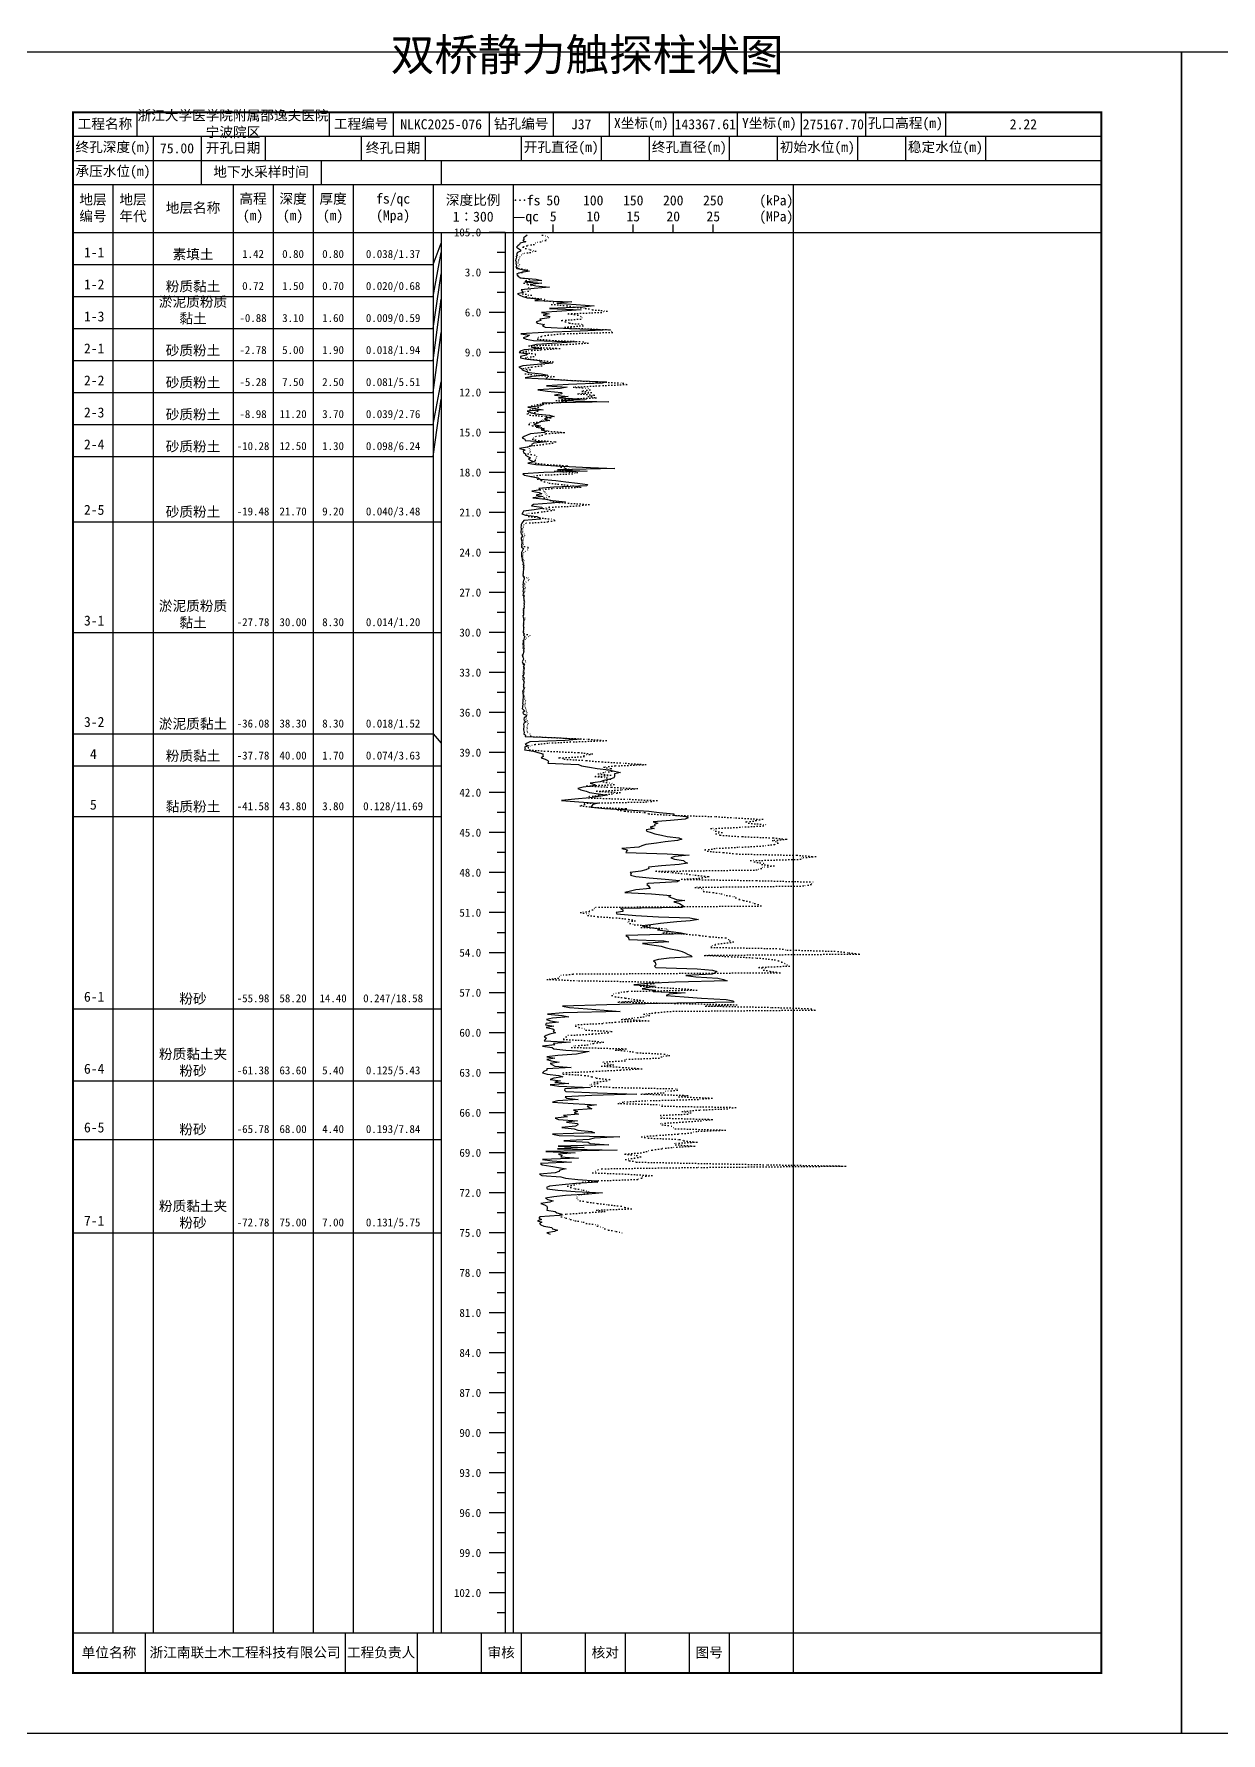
# Model space of a CAD drawing. Extents: x 297 to 65340, y 0 to 425.
# Drawn here: x 10999.3 to 11295.9, y 0 to 424.6 of the extents above; entities that cross this region are included whole.
import ezdxf
from ezdxf.enums import TextEntityAlignment as Align

# ---------------------------------------------------------------- set-up
doc = ezdxf.new("R2010")
doc.units = 0
doc.linetypes.add('DOT', pattern=[6.35, 0, -6.35])
doc.layers.add('FRAME', color=7, linetype='CONTINUOUS')
doc.layers.add('STRATUM', color=7, linetype='CONTINUOUS')
doc.styles.add('ST', font='')
doc.styles.get('ST').set_extended_font_data('SimSun')

msp = doc.modelspace()

# ---------------------------------------------------------------- linework, layer by layer
at = {"layer": 'FRAME', "color": 245, "linetype": 'Continuous'}
for points in [[(10989, 0), (11286, 0), (11286, 420), (10989, 420)], [(11286, 0), (11583, 0), (11583, 420), (11286, 420)]]:
    msp.add_lwpolyline(points, close=True, dxfattribs=at)
at = {"layer": 'FRAME', "linetype": 'Continuous', "const_width": 0.5}
msp.add_lwpolyline([(11009, 15), (11266, 15), (11266, 405), (11009, 405)], close=True, dxfattribs=at)
at = {"layer": 'FRAME', "color": 0, "linetype": 'Continuous'}
for points in [[(11025, 405), (11025, 399)], [(11073, 405), (11073, 399)], [(11089, 405), (11089, 399)], [(11113, 405), (11113, 399)], [(11129, 405), (11129, 399)], [(11143, 405), (11143, 399)], [(11159, 405), (11159, 399)], [(11175, 405), (11175, 399)], [(11191, 405), (11191, 399)], [(11207, 405), (11207, 399)], [(11227, 405), (11227, 399)], [(11266, 405), (11266, 399)], [(11009, 399), (11266, 399)], [(11029, 399), (11029, 393)], [(11041, 399), (11041, 393)], [(11057, 399), (11057, 393)], [(11081, 399), (11081, 393)], [(11097, 399), (11097, 393)], [(11121, 399), (11121, 393)], [(11141, 399), (11141, 393)], [(11153, 399), (11153, 393)], [(11173, 399), (11173, 393)], [(11185, 399), (11185, 393)], [(11205, 399), (11205, 393)], [(11217, 399), (11217, 393)], [(11237, 399), (11237, 393)], [(11266, 399), (11266, 393)], [(11009, 393), (11266, 393)], [(11029, 393), (11029, 387)], [(11041, 393), (11041, 387)], [(11071, 393), (11071, 387)], [(11101, 393), (11101, 387)], [(11009, 387), (11266, 387)], [(11019, 387), (11019, 25)], [(11029, 387), (11029, 25)], [(11049, 387), (11049, 25)], [(11059, 387), (11059, 25)], [(11069, 387), (11069, 25)], [(11079, 387), (11079, 25)], [(11099, 387), (11099, 25)], [(11119, 387), (11119, 25)], [(11189, 387), (11189, 25)], [(11009, 375), (11266, 375)], [(11101, 375), (11101, 25)], [(11117, 375), (11117, 25)], [(11129, 375), (11129, 377)], [(11139, 375), (11139, 377)], [(11149, 375), (11149, 377)], [(11159, 375), (11159, 377)], [(11169, 375), (11169, 377)], [(11009, 25), (11266, 25)], [(11027, 25), (11027, 15)], [(11077, 25), (11077, 15)], [(11095, 25), (11095, 15)], [(11111, 25), (11111, 15)], [(11121, 25), (11121, 15)], [(11137, 25), (11137, 15)], [(11147, 25), (11147, 15)], [(11163, 25), (11163, 15)], [(11173, 25), (11173, 15)], [(11189, 25), (11189, 15)]]:
    msp.add_lwpolyline(points, dxfattribs=at)
at = {"layer": 'STRATUM', "linetype": 'Continuous'}
for points in [[(11117, 375), (11113, 375)], [(11122.48, 374.33), (11122.04, 374), (11121.62, 373.67), (11121.78, 373.33), (11121.38, 373), (11122.18, 372.67), (11120.74, 372.33), (11120.54, 372), (11120.2, 371.67), (11119.8, 371.33), (11120.34, 371), (11120.8, 370.67), (11120.8, 370.33), (11120.1, 370), (11119.82, 369.67), (11119.98, 369.33), (11119.72, 369), (11119.84, 368.67), (11119.66, 368.33), (11119.58, 368), (11119.76, 367.67), (11119.64, 367.33), (11119.72, 367), (11119.82, 366.67), (11119.64, 366.33), (11119.94, 366), (11121.76, 365.67), (11123.04, 365.33), (11121.04, 365), (11119.9, 364.67), (11120.02, 364.33), (11120.26, 364), (11120.86, 363.67), (11124.72, 363.33), (11126.16, 363), (11121.92, 362.67), (11126.14, 362.33), (11123.28, 362), (11124.64, 361.67), (11128.08, 361.33), (11124.24, 361), (11121, 360.67), (11121.22, 360.33), (11121.48, 360), (11120.04, 359.67), (11120.66, 359.33), (11121.38, 359), (11122.46, 358.67), (11126.04, 358.33), (11124.4, 358), (11133.62, 357.67), (11129.94, 357.33), (11134.76, 357), (11139.2, 356.67), (11136.42, 356.33), (11128.08, 356), (11135.96, 355.67), (11131.14, 355.33), (11126.08, 355), (11128, 354.67), (11126.5, 354.33), (11128.12, 354), (11127.96, 353.67), (11125.64, 353.33), (11125.9, 353), (11124.78, 352.67), (11125, 352.33), (11126.86, 352), (11126.36, 351.67), (11127, 351.33), (11133.08, 351), (11143.32, 350.67), (11135.78, 350.33), (11126.62, 350), (11120.92, 349.67), (11123.06, 349.33), (11122.56, 349), (11121.52, 348.67), (11122.24, 348.33), (11124.04, 348), (11134.66, 347.67), (11129.98, 347.33), (11124.86, 347), (11123.46, 346.67), (11123.6, 346.33), (11126.16, 346), (11121.74, 345.67), (11120.74, 345.33), (11120.52, 345), (11122.7, 344.67), (11122.26, 344.33), (11120.8, 344), (11120.84, 343.67), (11122.5, 343.33), (11125.64, 343), (11125.7, 342.67), (11128.84, 342.33), (11125.1, 342), (11121.38, 341.67), (11120.42, 341.33), (11121.1, 341), (11121.22, 340.67), (11122.06, 340.33), (11122.9, 340), (11125.98, 339.67), (11127.66, 339.33), (11123.78, 339), (11121.96, 338.67), (11128.52, 338.33), (11133.8, 338), (11142.34, 337.67), (11141.22, 337.33), (11132.82, 337), (11127.32, 336.67), (11132.52, 336.33), (11130.7, 336), (11125.16, 335.67), (11127.58, 335.33), (11131.1, 335), (11131.16, 334.67), (11129.34, 334.33), (11132.76, 334), (11130.36, 333.67), (11137.3, 333.33), (11131.02, 333), (11142.9, 332.67), (11126.24, 332.33), (11126.58, 332), (11125.84, 331.67), (11122.66, 331.33), (11124.54, 331), (11126.46, 330.67), (11122.5, 330.33), (11123.3, 330), (11124.48, 329.67), (11128.04, 329.33), (11129.24, 329), (11127.32, 328.67), (11126.8, 328.33), (11128.12, 328), (11125.74, 327.67), (11125.2, 327.33), (11124.16, 327), (11125.82, 326.67), (11124.74, 326.33), (11126.76, 326), (11125.98, 325.67), (11127.32, 325.33), (11126.8, 325), (11123.34, 324.67), (11122.46, 324.33), (11121.72, 324), (11121.26, 323.67), (11121.94, 323.33), (11122.02, 323), (11127.32, 322.67), (11124.16, 322.33), (11123.58, 322), (11123.76, 321.67), (11122.58, 321.33), (11120.62, 321), (11122.02, 320.67), (11121.5, 320.33), (11121.6, 320), (11122.04, 319.67), (11122.1, 319.33), (11122.7, 319), (11123.3, 318.67), (11122.8, 318.33), (11123.4, 318), (11124.3, 317.67), (11122.64, 317.33), (11124.7, 317), (11129.66, 316.67), (11136.3, 316.33), (11144.44, 316), (11130.04, 315.67), (11137.46, 315.33), (11126.62, 315), (11121.44, 314.67), (11121.82, 314.33), (11123.52, 314), (11125.22, 313.67), (11125.76, 313.33), (11129.68, 313), (11132.18, 312.67), (11135.1, 312.33), (11137.6, 312), (11137.44, 311.67), (11129.14, 311.33), (11125.42, 311), (11125.84, 310.67), (11123.64, 310.33), (11125.48, 310), (11126.16, 309.67), (11124.74, 309.33), (11126.52, 309), (11123.94, 308.67), (11127.18, 308.33), (11128.82, 308), (11132.1, 307.67), (11128.56, 307.33), (11124.08, 307), (11123.62, 306.67), (11126.2, 306.33), (11126.24, 306), (11124.22, 305.67), (11121.56, 305.33), (11121.44, 305), (11121.2, 304.67), (11122.08, 304.33), (11124.88, 304), (11125.68, 303.67), (11125.84, 303.33), (11121.68, 303), (11121.38, 302.67), (11121.14, 302.33), (11121.02, 302), (11121, 301.67), (11120.92, 301.33), (11120.98, 301), (11121.02, 300.67), (11120.94, 300.33), (11120.94, 300), (11120.98, 299.67), (11121.24, 299.33), (11121.26, 299), (11121, 298.67), (11121, 298.33), (11121.08, 298), (11121.14, 297.67), (11121.14, 297.33), (11121.12, 297), (11121.14, 296.67), (11121.08, 296.33), (11121.62, 296), (11121.4, 295.67), (11121.26, 295.33), (11121.08, 295), (11121.12, 294.67), (11121.04, 294.33), (11121.12, 294), (11121.18, 293.67), (11121.26, 293.33), (11121.24, 293), (11121.44, 292.67), (11121.48, 292.33), (11121.42, 292), (11121.64, 291.67), (11121.5, 291.33), (11121.56, 291), (11121.56, 290.67), (11121.48, 290.33), (11121.46, 290), (11121.5, 289.67), (11121.4, 289.33), (11121.5, 289), (11121.76, 288.67), (11121.72, 288.33), (11121.58, 288), (11121.5, 287.67), (11121.5, 287.33), (11121.44, 287), (11121.48, 286.67), (11121.44, 286.33), (11121.58, 286), (11121.52, 285.67), (11121.44, 285.33), (11121.54, 285), (11121.5, 284.67), (11121.44, 284.33), (11121.68, 284), (11121.54, 283.67), (11121.68, 283.33), (11121.68, 283), (11121.72, 282.67), (11121.7, 282.33), (11121.74, 282), (11121.68, 281.67), (11121.76, 281.33), (11121.66, 281), (11121.62, 280.67), (11121.54, 280.33), (11121.54, 280), (11121.54, 279.67), (11121.56, 279.33), (11121.4, 279), (11121.6, 278.67), (11121.54, 278.33), (11121.66, 278), (11121.56, 277.67), (11121.6, 277.33), (11121.54, 277), (11121.5, 276.67), (11121.56, 276.33), (11121.56, 276), (11121.54, 275.67), (11121.48, 275.33), (11121.52, 275), (11121.68, 274.67), (11121.54, 274.33), (11121.9, 274), (11121.74, 273.67), (11121.64, 273.33), (11121.58, 273), (11121.56, 272.67), (11121.56, 272.33), (11121.56, 272), (11121.64, 271.67), (11121.6, 271.33), (11121.72, 271), (11121.62, 270.67), (11121.66, 270.33), (11121.56, 270), (11121.46, 269.67), (11121.26, 269.33), (11121.3, 269), (11121.48, 268.67), (11121.62, 268.33), (11121.42, 268), (11121.22, 267.67), (11121.38, 267.33), (11121.8, 267), (11121.68, 266.67), (11121.58, 266.33), (11121.72, 266), (11121.66, 265.67), (11121.62, 265.33), (11121.64, 265), (11121.64, 264.67), (11121.58, 264.33), (11121.44, 264), (11121.74, 263.67), (11121.64, 263.33), (11121.56, 263), (11121.74, 262.67), (11121.64, 262.33), (11121.62, 262), (11121.56, 261.67), (11121.54, 261.33), (11121.64, 261), (11121.54, 260.67), (11121.36, 260.33), (11121.44, 260), (11121.4, 259.67), (11121.48, 259.33), (11121.5, 259), (11121.5, 258.67), (11121.38, 258.33), (11121.44, 258), (11121.42, 257.67), (11121.3, 257.33), (11121.46, 257), (11121.36, 256.67), (11121.3, 256.33), (11121.28, 256), (11121.6, 255.67), (11121.88, 255.33), (11121.44, 255), (11121.5, 254.67), (11122.3, 254.33), (11122.24, 254), (11121.76, 253.67), (11121.68, 253.33), (11121.78, 253), (11122.26, 252.67), (11121.68, 252.33), (11121.6, 252), (11121.68, 251.67), (11121.64, 251.33), (11121.6, 251), (11121.56, 250.67), (11121.64, 250.33), (11121.72, 250), (11121.66, 249.67), (11122.04, 249.33), (11122, 249), (11130.46, 248.67), (11135.88, 248.33), (11132, 248), (11123.14, 247.67), (11122.5, 247.33), (11122.02, 247), (11122.8, 246.67), (11121.8, 246.33), (11121.98, 246), (11121.84, 245.67), (11124.04, 245.33), (11125.14, 245), (11126.42, 244.67), (11126.44, 244.33), (11126.52, 244), (11126.02, 243.67), (11126.96, 243.33), (11127.66, 243), (11127.86, 242.67), (11127.7, 242.33), (11135.3, 242), (11136.04, 241.67), (11138.08, 241.33), (11139.98, 241), (11142.88, 240.67), (11144.32, 240.33), (11145.84, 240), (11144.28, 239.67), (11144.3, 239.33), (11144.3, 239), (11144.16, 238.67), (11143.24, 238.33), (11141.68, 238), (11140.74, 237.67), (11138.2, 237.33), (11139.42, 237), (11139.36, 236.67), (11136.52, 236.33), (11135.14, 236), (11135.9, 235.67), (11137.22, 235.33), (11138.08, 235), (11140.32, 234.67), (11142.54, 234.33), (11140.32, 234), (11138.14, 233.67), (11134.44, 233.33), (11131.1, 233), (11135.42, 232.67), (11140.12, 232.33), (11138.92, 232), (11138.68, 231.67), (11138.44, 231.33), (11141.88, 231), (11147.52, 230.67), (11152.9, 230.33), (11155.44, 230), (11159.16, 229.67), (11159.14, 229.33), (11162.22, 229), (11162.72, 228.67), (11161.98, 228.33), (11158.28, 228), (11154.02, 227.67), (11155.16, 227.33), (11154.28, 227), (11154.38, 226.67), (11153.2, 226.33), (11154.22, 226), (11152.2, 225.67), (11152.42, 225.33), (11153.48, 225), (11154.42, 224.67), (11156.04, 224.33), (11157.44, 224), (11160.38, 223.67), (11161.16, 223.33), (11160.06, 223), (11157.02, 222.67), (11154.82, 222.33), (11152.16, 222), (11151.16, 221.67), (11150.42, 221.33), (11146.12, 221), (11147.6, 220.67), (11147.3, 220.33), (11147.12, 220), (11157.46, 219.67), (11162.98, 219.33), (11159.4, 219), (11158.4, 218.67), (11159.3, 218.33), (11161.6, 218), (11161.92, 217.67), (11162.6, 217.33), (11160.5, 217), (11156.08, 216.67), (11152.82, 216.33), (11152.9, 216), (11152.18, 215.67), (11150.88, 215.33), (11148.22, 215), (11148.46, 214.67), (11148.34, 214.33), (11149.64, 214), (11153.02, 213.67), (11156.96, 213.33), (11160.56, 213), (11159.94, 212.67), (11152.7, 212.33), (11152.38, 212), (11152.84, 211.67), (11153.04, 211.33), (11153.22, 211), (11149.62, 210.67), (11148, 210.33), (11146.94, 210), (11153.54, 209.67), (11158.42, 209.33), (11157.84, 209), (11158.62, 208.67), (11159.8, 208.33), (11161.92, 208), (11159.18, 207.67), (11160.58, 207.33), (11161, 207), (11161.44, 206.67), (11161.3, 206.33), (11145.78, 206), (11146.44, 205.67), (11146.36, 205.33), (11144.72, 205), (11144.94, 204.67), (11149.64, 204.33), (11155.34, 204), (11163.12, 203.67), (11165.34, 203.33), (11163.2, 203), (11159.88, 202.67), (11155.78, 202.33), (11153.36, 202), (11151.24, 201.67), (11153.14, 201.33), (11155.64, 201), (11155.06, 200.67), (11158.4, 200.33), (11161, 200), (11162.02, 199.67), (11147.14, 199.33), (11147.64, 199), (11147.82, 198.67), (11147.88, 198.33), (11156.62, 198), (11157.88, 197.67), (11151.28, 197.33), (11153.64, 197), (11155.94, 196.67), (11156.98, 196.33), (11158.34, 196), (11160.08, 195.67), (11161.2, 195.33), (11161.98, 195), (11162.58, 194.67), (11163.42, 194.33), (11163.76, 194), (11158.02, 193.67), (11155.28, 193.33), (11154.1, 193), (11154.44, 192.67), (11154.56, 192.33), (11154.62, 192), (11154.32, 191.67), (11154.62, 191.33), (11164.98, 191), (11168.84, 190.67), (11169.86, 190.33), (11169.48, 190), (11168.72, 189.67), (11162.18, 189.33), (11164.62, 189), (11170.18, 188.67), (11171.54, 188.33), (11172.5, 188), (11159.58, 187.67), (11152.68, 187.33), (11149.16, 187), (11154.44, 186.67), (11153, 186.33), (11151.22, 186), (11154.56, 185.67), (11154.02, 185.33), (11162, 185), (11157.98, 184.67), (11157.22, 184.33), (11161.7, 184), (11166.08, 183.67), (11172.2, 183.33), (11173.9, 183), (11174.2, 182.67), (11155.12, 182.33), (11142.38, 182), (11131.36, 181.67), (11133.08, 181.33), (11137.54, 181), (11141.72, 180.67), (11145.72, 180.33), (11131.52, 180), (11127.56, 179.67), (11131.28, 179.33), (11132.9, 179), (11128.8, 178.67), (11127.3, 178.33), (11128.36, 178), (11130.32, 177.67), (11127.22, 177.33), (11127.06, 177), (11129.14, 176.67), (11127.26, 176.33), (11128.9, 176), (11129.32, 175.67), (11128.98, 175.33), (11129.58, 175), (11128.12, 174.67), (11127.28, 174.33), (11126.74, 174), (11127.3, 173.67), (11127, 173.33), (11126.74, 173), (11133.36, 172.67), (11129.04, 172.33), (11129.4, 172), (11126.34, 171.67), (11128.76, 171.33), (11129.2, 171), (11132.14, 170.67), (11138.02, 170.33), (11136.4, 170), (11134.82, 169.67), (11130.2, 169.33), (11127.38, 169), (11129.44, 168.67), (11127.38, 168.33), (11128.46, 168), (11130.52, 167.67), (11128.24, 167.33), (11128.86, 167), (11129.4, 166.67), (11133.48, 166.33), (11127.38, 166), (11127.38, 165.67), (11126.64, 165.33), (11126.3, 165), (11127.5, 164.67), (11130.42, 164.33), (11131.42, 164), (11129.18, 163.67), (11128.22, 163.33), (11130.82, 163), (11129.42, 162.67), (11132.92, 162.33), (11128.28, 162), (11130.44, 161.67), (11138.32, 161.33), (11131.9, 161), (11131.8, 160.67), (11132.18, 160.33), (11140.04, 160), (11149.9, 159.67), (11138.64, 159.33), (11132, 159), (11132.42, 158.67), (11135.24, 158.33), (11130.18, 158), (11128.84, 157.67), (11133.98, 157.33), (11139.86, 157), (11137.52, 156.67), (11138, 156.33), (11138.62, 156), (11134.04, 155.67), (11135.06, 155.33), (11134.24, 155), (11135.3, 154.67), (11131.6, 154.33), (11132.52, 154), (11129.5, 153.67), (11130.34, 153.33), (11135.04, 153), (11132.3, 152.67), (11135.06, 152.33), (11135.14, 152), (11134.56, 151.67), (11131.14, 151.33), (11134.24, 151), (11135.16, 150.67), (11138.54, 150.33), (11139.36, 150), (11128.84, 149.67), (11130.46, 149.33), (11145.62, 149), (11139.26, 148.67), (11137.96, 148.33), (11131.62, 148), (11137.7, 147.67), (11138.24, 147.33), (11142.94, 147), (11130.26, 146.67), (11136.78, 146.33), (11130.1, 146), (11145, 145.67), (11127.2, 145.33), (11134.5, 145), (11130.34, 144.67), (11131.28, 144.33), (11130.92, 144), (11135.3, 143.67), (11126.36, 143.33), (11128.78, 143), (11133.58, 142.67), (11125.82, 142.33), (11126.24, 142), (11128.4, 141.67), (11130.34, 141.33), (11132.22, 141), (11130.66, 140.67), (11130.42, 140.33), (11129.5, 140), (11125.6, 139.67), (11126.16, 139.33), (11130.92, 139), (11132.04, 138.67), (11135.14, 138.33), (11139.72, 138), (11140.14, 137.67), (11134.62, 137.33), (11131.24, 137), (11128.06, 136.67), (11127.32, 136.33), (11127.5, 136), (11130.18, 135.67), (11134.52, 135.33), (11141.28, 135), (11137.84, 134.67), (11132.06, 134.33), (11129.12, 134), (11127.04, 133.67), (11127.7, 133.33), (11128.96, 133), (11128.2, 132.67), (11125.9, 132.33), (11126.82, 132), (11127.42, 131.67), (11127.52, 131.33), (11127.5, 131), (11127.42, 130.67), (11129.5, 130.33), (11129.9, 130), (11131.12, 129.67), (11130.52, 129.33), (11125.64, 129), (11125.44, 128.67), (11126.06, 128.33), (11125.08, 128), (11126.18, 127.67), (11125.6, 127.33), (11125.92, 127), (11126.64, 126.67), (11128.7, 126.33), (11128.86, 126), (11130.06, 125.67), (11129.36, 125.33), (11127.4, 125), (11128.22, 124.67)], [(11099, 367), (11101, 372.33)], [(11099, 359), (11101, 370)], [(11117, 370), (11115, 370)], [(11009, 367), (11019, 367)], [(11019, 367), (11029, 367)], [(11029, 367), (11049, 367)], [(11049, 367), (11059, 367)], [(11059, 367), (11069, 367)], [(11069, 367), (11079, 367)], [(11079, 367), (11099, 367)], [(11099, 351), (11101, 364.67)], [(11117, 365), (11113, 365)], [(11009, 359), (11019, 359)], [(11019, 359), (11029, 359)], [(11029, 359), (11049, 359)], [(11049, 359), (11059, 359)], [(11059, 359), (11069, 359)], [(11069, 359), (11079, 359)], [(11079, 359), (11099, 359)], [(11099, 343), (11101, 358.33)], [(11117, 360), (11115, 360)], [(11117, 355), (11113, 355)], [(11009, 351), (11019, 351)], [(11019, 351), (11029, 351)], [(11029, 351), (11049, 351)], [(11049, 351), (11059, 351)], [(11059, 351), (11069, 351)], [(11069, 351), (11079, 351)], [(11079, 351), (11099, 351)], [(11099, 335), (11101, 350)], [(11117, 350), (11115, 350)], [(11117, 345), (11113, 345)], [(11009, 343), (11019, 343)], [(11019, 343), (11029, 343)], [(11029, 343), (11049, 343)], [(11049, 343), (11059, 343)], [(11059, 343), (11069, 343)], [(11069, 343), (11079, 343)], [(11079, 343), (11099, 343)], [(11117, 340), (11115, 340)], [(11099, 327), (11101, 337.67)], [(11009, 335), (11019, 335)], [(11019, 335), (11029, 335)], [(11029, 335), (11049, 335)], [(11049, 335), (11059, 335)], [(11059, 335), (11069, 335)], [(11069, 335), (11079, 335)], [(11079, 335), (11099, 335)], [(11099, 319), (11101, 333.33)], [(11117, 335), (11113, 335)], [(11009, 327), (11019, 327)], [(11019, 327), (11029, 327)], [(11029, 327), (11049, 327)], [(11049, 327), (11059, 327)], [(11059, 327), (11069, 327)], [(11069, 327), (11079, 327)], [(11079, 327), (11099, 327)], [(11117, 330), (11115, 330)], [(11117, 325), (11113, 325)], [(11009, 319), (11019, 319)], [(11019, 319), (11029, 319)], [(11029, 319), (11049, 319)], [(11049, 319), (11059, 319)], [(11059, 319), (11069, 319)], [(11069, 319), (11079, 319)], [(11079, 319), (11099, 319)], [(11117, 320), (11115, 320)], [(11117, 315), (11113, 315)], [(11117, 310), (11115, 310)], [(11009, 302.67), (11019, 302.67)], [(11019, 302.67), (11029, 302.67)], [(11029, 302.67), (11049, 302.67)], [(11049, 302.67), (11059, 302.67)], [(11059, 302.67), (11069, 302.67)], [(11069, 302.67), (11079, 302.67)], [(11079, 302.67), (11099, 302.67)], [(11099, 302.67), (11101, 302.67)], [(11117, 305), (11113, 305)], [(11117, 300), (11115, 300)], [(11117, 295), (11113, 295)], [(11117, 290), (11115, 290)], [(11117, 285), (11113, 285)], [(11117, 280), (11115, 280)], [(11009, 275), (11019, 275)], [(11019, 275), (11029, 275)], [(11029, 275), (11049, 275)], [(11049, 275), (11059, 275)], [(11059, 275), (11069, 275)], [(11069, 275), (11079, 275)], [(11079, 275), (11099, 275)], [(11099, 275), (11101, 275)], [(11117, 275), (11113, 275)], [(11117, 270), (11115, 270)], [(11117, 265), (11113, 265)], [(11117, 260), (11115, 260)], [(11117, 255), (11113, 255)], [(11009, 249.67), (11019, 249.67)], [(11019, 249.67), (11029, 249.67)], [(11029, 249.67), (11049, 249.67)], [(11049, 249.67), (11059, 249.67)], [(11059, 249.67), (11069, 249.67)], [(11069, 249.67), (11079, 249.67)], [(11079, 249.67), (11099, 249.67)], [(11099, 249.67), (11101, 247.33)], [(11117, 250), (11115, 250)], [(11117, 245), (11113, 245)], [(11009, 241.67), (11019, 241.67)], [(11019, 241.67), (11029, 241.67)], [(11029, 241.67), (11049, 241.67)], [(11049, 241.67), (11059, 241.67)], [(11059, 241.67), (11069, 241.67)], [(11069, 241.67), (11079, 241.67)], [(11079, 241.67), (11099, 241.67)], [(11099, 241.67), (11101, 241.67)], [(11117, 240), (11115, 240)], [(11117, 235), (11113, 235)], [(11117, 230), (11115, 230)], [(11009, 229), (11019, 229)], [(11019, 229), (11029, 229)], [(11029, 229), (11049, 229)], [(11049, 229), (11059, 229)], [(11059, 229), (11069, 229)], [(11069, 229), (11079, 229)], [(11079, 229), (11099, 229)], [(11099, 229), (11101, 229)], [(11117, 225), (11113, 225)], [(11117, 220), (11115, 220)], [(11117, 215), (11113, 215)], [(11117, 210), (11115, 210)], [(11117, 205), (11113, 205)], [(11117, 200), (11115, 200)], [(11117, 195), (11113, 195)], [(11117, 190), (11115, 190)], [(11117, 185), (11113, 185)], [(11009, 181), (11019, 181)], [(11019, 181), (11029, 181)], [(11029, 181), (11049, 181)], [(11049, 181), (11059, 181)], [(11059, 181), (11069, 181)], [(11069, 181), (11079, 181)], [(11079, 181), (11099, 181)], [(11099, 181), (11101, 181)], [(11117, 180), (11115, 180)], [(11117, 175), (11113, 175)], [(11117, 170), (11115, 170)], [(11009, 163), (11019, 163)], [(11019, 163), (11029, 163)], [(11029, 163), (11049, 163)], [(11049, 163), (11059, 163)], [(11059, 163), (11069, 163)], [(11069, 163), (11079, 163)], [(11079, 163), (11099, 163)], [(11099, 163), (11101, 163)], [(11117, 165), (11113, 165)], [(11117, 160), (11115, 160)], [(11117, 155), (11113, 155)], [(11117, 150), (11115, 150)], [(11009, 148.33), (11019, 148.33)], [(11019, 148.33), (11029, 148.33)], [(11029, 148.33), (11049, 148.33)], [(11049, 148.33), (11059, 148.33)], [(11059, 148.33), (11069, 148.33)], [(11069, 148.33), (11079, 148.33)], [(11079, 148.33), (11099, 148.33)], [(11099, 148.33), (11101, 148.33)], [(11117, 145), (11113, 145)], [(11117, 140), (11115, 140)], [(11117, 135), (11113, 135)], [(11117, 130), (11115, 130)], [(11009, 125), (11019, 125)], [(11019, 125), (11029, 125)], [(11029, 125), (11049, 125)], [(11049, 125), (11059, 125)], [(11059, 125), (11069, 125)], [(11069, 125), (11079, 125)], [(11079, 125), (11099, 125)], [(11099, 125), (11101, 125)], [(11117, 125), (11113, 125)], [(11117, 120), (11115, 120)], [(11117, 115), (11113, 115)], [(11117, 110), (11115, 110)], [(11117, 105), (11113, 105)], [(11117, 100), (11115, 100)], [(11117, 95), (11113, 95)], [(11117, 90), (11115, 90)], [(11117, 85), (11113, 85)], [(11117, 80), (11115, 80)], [(11117, 75), (11113, 75)], [(11117, 70), (11115, 70)], [(11117, 65), (11113, 65)], [(11117, 60), (11115, 60)], [(11117, 55), (11113, 55)], [(11117, 50), (11115, 50)], [(11117, 45), (11113, 45)], [(11117, 40), (11115, 40)], [(11117, 35), (11113, 35)], [(11117, 30), (11115, 30)]]:
    msp.add_lwpolyline(points, dxfattribs=at)
at = {"layer": 'STRATUM', "linetype": 'DOT', "ltscale": 0.1}
msp.add_lwpolyline([(11126.3, 374.33), (11127.48, 374), (11127.86, 373.67), (11127.24, 373.33), (11127.1, 373), (11125.8, 372.67), (11124.66, 372.33), (11124.2, 372), (11122.4, 371.67), (11121.48, 371.33), (11122.18, 371), (11123.3, 370.67), (11124.6, 370.33), (11123.28, 370), (11121.48, 369.67), (11121.1, 369.33), (11120.72, 369), (11120.56, 368.67), (11120.36, 368.33), (11120.38, 368), (11120.26, 367.67), (11120.14, 367.33), (11120.66, 367), (11120.36, 366.67), (11120.12, 366.33), (11120.42, 366), (11122.48, 365.67), (11121.46, 365.33), (11121.16, 365), (11120.02, 364.67), (11120.2, 364.33), (11120.44, 364), (11120.86, 363.67), (11123.02, 363.33), (11122.28, 363), (11123.18, 362.67), (11121.74, 362.33), (11122.76, 362), (11123.46, 361.67), (11122.84, 361.33), (11122.68, 361), (11123.24, 360.67), (11122.72, 360.33), (11121.4, 360), (11121.4, 359.67), (11123.48, 359.33), (11122.24, 359), (11123.06, 358.67), (11126.84, 358.33), (11126.78, 358), (11129.02, 357.67), (11129.16, 357.33), (11128.66, 357), (11132.5, 356.67), (11134.44, 356.33), (11137.18, 356), (11138.9, 355.67), (11142.4, 355.33), (11140.98, 355), (11132.86, 354.67), (11135.18, 354.33), (11135.94, 354), (11136.2, 353.67), (11135.8, 353.33), (11131.18, 353), (11132.08, 352.67), (11133.12, 352.33), (11136.36, 352), (11136.42, 351.67), (11131.96, 351.33), (11134.78, 351), (11143.18, 350.67), (11143.58, 350.33), (11143.7, 350), (11131.54, 349.67), (11127.72, 349.33), (11126.02, 349), (11125.18, 348.67), (11125.12, 348.33), (11128.96, 348), (11136.46, 347.67), (11137.68, 347.33), (11132.34, 347), (11122.98, 346.67), (11123.76, 346.33), (11130.58, 346), (11125.86, 345.67), (11122.26, 345.33), (11120.76, 345), (11124.48, 344.67), (11124.62, 344.33), (11124.1, 344), (11122.14, 343.67), (11123.34, 343.33), (11126.08, 343), (11128.88, 342.67), (11127.44, 342.33), (11125.88, 342), (11126.04, 341.67), (11123.56, 341.33), (11121.58, 341), (11123.22, 340.67), (11122.38, 340.33), (11122.66, 340), (11122.06, 339.67), (11124.8, 339.33), (11129.12, 339), (11127.36, 338.67), (11128.06, 338.33), (11133.74, 338), (11140, 337.67), (11146.46, 337.33), (11147.32, 337), (11140.5, 336.67), (11134.12, 336.33), (11137.7, 336), (11138.14, 335.67), (11136.32, 335.33), (11138.48, 335), (11135.22, 334.67), (11139.26, 334.33), (11137.82, 334), (11139.62, 333.67), (11131.96, 333.33), (11129.8, 333), (11132.22, 332.67), (11128.74, 332.33), (11125.06, 332), (11123.7, 331.67), (11125.28, 331.33), (11124.52, 331), (11123.24, 330.67), (11125.1, 330.33), (11124.4, 330), (11122.58, 329.67), (11123.24, 329.33), (11127.3, 329), (11128.34, 328.67), (11127.22, 328.33), (11126.04, 328), (11125.66, 327.67), (11123.06, 327.33), (11122.98, 327), (11123.92, 326.67), (11125.98, 326.33), (11126.14, 326), (11126.68, 325.67), (11127.86, 325.33), (11131.78, 325), (11127.04, 324.67), (11126.26, 324.33), (11124.58, 324), (11124.16, 323.67), (11123.9, 323.33), (11125.44, 323), (11129.54, 322.67), (11128.8, 322.33), (11126.46, 322), (11123.2, 321.67), (11122.5, 321.33), (11122.96, 321), (11123.2, 320.67), (11123.24, 320.33), (11123.24, 320), (11122.78, 319.67), (11124.42, 319.33), (11124.86, 319), (11124.76, 318.67), (11124.54, 318.33), (11124.48, 318), (11123.76, 317.67), (11124.62, 317.33), (11127.7, 317), (11132.52, 316.67), (11130.98, 316.33), (11132.14, 316), (11133.64, 315.67), (11129.4, 315.33), (11135.02, 315), (11133.74, 314.67), (11125.72, 314.33), (11123.6, 314), (11124.8, 313.67), (11125.14, 313.33), (11126.08, 313), (11126.84, 312.67), (11128.08, 312.33), (11131.12, 312), (11134, 311.67), (11135.84, 311.33), (11128.66, 311), (11125.78, 310.67), (11126.8, 310.33), (11126.94, 310), (11127.2, 309.67), (11127.4, 309.33), (11128.02, 309), (11126.76, 308.67), (11127.46, 308.33), (11128.4, 308), (11129.1, 307.67), (11132.82, 307.33), (11137.88, 307), (11135.54, 306.67), (11128, 306.33), (11126.6, 306), (11129.22, 305.67), (11127.58, 305.33), (11125.18, 305), (11122.44, 304.67), (11122.24, 304.33), (11122.94, 304), (11125.64, 303.67), (11129.12, 303.33), (11129.32, 303), (11127.54, 302.67), (11122.14, 302.33), (11121.72, 302), (11121.52, 301.67), (11121.56, 301.33), (11121.38, 301), (11121.3, 300.67), (11121.34, 300.33), (11121.3, 300), (11121.72, 299.67), (11121.82, 299.33), (11121.74, 299), (11121.54, 298.67), (11121.38, 298.33), (11121.38, 298), (11121.4, 297.67), (11121.42, 297.33), (11121.58, 297), (11121.14, 296.67), (11122.8, 296.33), (11122.64, 296), (11122.66, 295.67), (11122.12, 295.33), (11121.62, 295), (11121.4, 294.67), (11121.34, 294.33), (11121.36, 294), (11121.4, 293.67), (11121.48, 293.33), (11121.7, 293), (11121.6, 292.67), (11121.6, 292.33), (11121.58, 292), (11121.66, 291.67), (11121.66, 291.33), (11121.62, 291), (11121.54, 290.67), (11121.48, 290.33), (11121.5, 290), (11121.4, 289.67), (11121.46, 289.33), (11121.64, 289), (11122.66, 288.67), (11122.92, 288.33), (11122.82, 288), (11122.26, 287.67), (11121.88, 287.33), (11121.8, 287), (11121.82, 286.67), (11122.06, 286.33), (11121.94, 286), (11121.84, 285.67), (11121.84, 285.33), (11121.78, 285), (11121.68, 284.67), (11121.76, 284.33), (11121.8, 284), (11121.72, 283.67), (11121.66, 283.33), (11121.78, 283), (11121.8, 282.67), (11121.78, 282.33), (11121.72, 282), (11121.8, 281.67), (11121.74, 281.33), (11121.58, 281), (11121.4, 280.67), (11121.54, 280.33), (11121.52, 280), (11121.56, 279.67), (11121.4, 279.33), (11121.5, 279), (11121.88, 278.67), (11121.86, 278.33), (11121.54, 278), (11121.62, 277.67), (11121.54, 277.33), (11121.52, 277), (11121.58, 276.67), (11121.64, 276.33), (11121.62, 276), (11121.54, 275.67), (11121.56, 275.33), (11121.58, 275), (11121.74, 274.67), (11123.2, 274.33), (11122.92, 274), (11122.32, 273.67), (11122.1, 273.33), (11121.46, 273), (11121.34, 272.67), (11121.32, 272.33), (11121.34, 272), (11121.34, 271.67), (11121.4, 271.33), (11121.38, 271), (11121.52, 270.67), (11121.6, 270.33), (11121.58, 270), (11121.52, 269.67), (11121.42, 269.33), (11121.38, 269), (11121.46, 268.67), (11121.56, 268.33), (11122.02, 268), (11122.14, 267.67), (11121.72, 267.33), (11121.5, 267), (11121.52, 266.67), (11121.82, 266.33), (11121.58, 266), (11121.48, 265.67), (11121.5, 265.33), (11121.48, 265), (11121.5, 264.67), (11121.32, 264.33), (11121.4, 264), (11121.34, 263.67), (11121.34, 263.33), (11121.52, 263), (11121.64, 262.67), (11121.64, 262.33), (11121.54, 262), (11121.52, 261.67), (11121.8, 261.33), (11121.76, 261), (11121.64, 260.67), (11121.66, 260.33), (11121.56, 260), (11121.56, 259.67), (11121.64, 259.33), (11121.74, 259), (11121.8, 258.67), (11121.82, 258.33), (11122.16, 258), (11122, 257.67), (11121.96, 257.33), (11121.96, 257), (11121.82, 256.67), (11122.02, 256.33), (11122.12, 256), (11122.28, 255.67), (11122.26, 255.33), (11122.4, 255), (11122.48, 254.67), (11122.32, 254.33), (11122.2, 254), (11122.26, 253.67), (11122.2, 253.33), (11122.46, 253), (11122.6, 252.67), (11122.74, 252.33), (11122.66, 252), (11122.5, 251.67), (11122.4, 251.33), (11122.48, 251), (11122.4, 250.67), (11122.48, 250.33), (11122.6, 250), (11123.14, 249.67), (11123.32, 249.33), (11123.42, 249), (11130.8, 248.67), (11137.88, 248.33), (11142.2, 248), (11133.22, 247.67), (11127.58, 247.33), (11124.44, 247), (11123.26, 246.67), (11122.72, 246.33), (11122.72, 246), (11123.16, 245.67), (11127.76, 245.33), (11135.4, 245), (11138.76, 244.67), (11136.62, 244.33), (11136.66, 244), (11130.52, 243.67), (11131.84, 243.33), (11137.44, 243), (11141.34, 242.67), (11147.18, 242.33), (11152.06, 242), (11144.38, 241.67), (11141.7, 241.33), (11143.5, 241), (11142.56, 240.67), (11143.64, 240.33), (11141.6, 240), (11140.36, 239.67), (11143.3, 239.33), (11139.6, 239), (11142.38, 238.67), (11143.26, 238.33), (11142.4, 238), (11141.58, 237.67), (11143.68, 237.33), (11144.16, 237), (11137.38, 236.67), (11143.66, 236.33), (11149.96, 236), (11145.9, 235.67), (11139.88, 235.33), (11145.64, 235), (11143.68, 234.67), (11140.32, 234.33), (11137.96, 234), (11137.9, 233.67), (11148.16, 233.33), (11154.9, 233), (11152.26, 232.67), (11136.78, 232.33), (11136.82, 232), (11135.86, 231.67), (11138.8, 231.33), (11147.26, 231), (11145.22, 230.67), (11147.02, 230.33), (11151.92, 230), (11152.94, 229.67), (11158.96, 229.33), (11169.72, 229), (11174.76, 228.67), (11181.3, 228.33), (11179.66, 228), (11177.18, 227.67), (11177.88, 227.33), (11182.1, 227), (11181.46, 226.67), (11175.62, 226.33), (11168.48, 226), (11169.14, 225.67), (11169.68, 225.33), (11171.14, 225), (11169.74, 224.67), (11170.8, 224.33), (11176.36, 224), (11184.06, 223.67), (11187.28, 223.33), (11183.88, 223), (11184.94, 222.67), (11185.16, 222.33), (11184.22, 222), (11181.44, 221.67), (11175.08, 221.33), (11169.34, 221), (11166.96, 220.67), (11167.62, 220.33), (11171.68, 220), (11174.9, 219.67), (11189.94, 219.33), (11194.52, 219), (11191.2, 218.67), (11190.8, 218.33), (11178.42, 218), (11179.3, 217.67), (11181.62, 217.33), (11181.18, 217), (11184.1, 216.67), (11181.3, 216.33), (11180.98, 216), (11179.84, 215.67), (11154.72, 215.33), (11158.88, 215), (11162.42, 214.67), (11164.58, 214.33), (11167.78, 214), (11166.24, 213.67), (11161.18, 213.33), (11179.88, 213), (11193.9, 212.67), (11193.62, 212.33), (11193.4, 212), (11191.44, 211.67), (11164.58, 211.33), (11166.04, 211), (11166.46, 210.67), (11166.64, 210.33), (11169.04, 210), (11171.06, 209.67), (11172.4, 209.33), (11174.32, 209), (11174.66, 208.67), (11175.58, 208.33), (11176.66, 208), (11178.14, 207.67), (11179.4, 207.33), (11180.18, 207), (11180.9, 206.67), (11139.52, 206.33), (11139.3, 206), (11138.8, 205.67), (11137.98, 205.33), (11135.88, 205), (11137.96, 204.67), (11137.76, 204.33), (11140.26, 204), (11144.82, 203.67), (11147.98, 203.33), (11149.44, 203), (11147.64, 202.67), (11148.2, 202.33), (11149.44, 202), (11153.14, 201.67), (11151.04, 201.33), (11157.32, 201), (11157.74, 200.67), (11157.48, 200.33), (11156.56, 200), (11161.68, 199.67), (11165.68, 199.33), (11168.22, 199), (11172.16, 198.67), (11172.84, 198.33), (11173.1, 198), (11174, 197.67), (11171.06, 197.33), (11169.48, 197), (11168.5, 196.67), (11168.54, 196.33), (11185.62, 196), (11187.54, 195.67), (11200.24, 195.33), (11202.98, 195), (11205.44, 194.67), (11166.86, 194.33), (11173.66, 194), (11179.98, 193.67), (11183.68, 193.33), (11185.28, 193), (11186.16, 192.67), (11186.88, 192.33), (11187.42, 192), (11187.98, 191.67), (11180.44, 191.33), (11182, 191), (11181.64, 190.67), (11183.28, 190.33), (11185.6, 190), (11133.82, 189.67), (11130.98, 189.33), (11130.56, 189), (11130.26, 188.67), (11127.54, 188.33), (11135.5, 188), (11155.34, 187.67), (11154.08, 187.33), (11152.46, 187), (11150.94, 186.67), (11155.34, 186.33), (11161.24, 186), (11164.8, 185.67), (11147.48, 185.33), (11145.44, 185), (11144.18, 184.67), (11143.7, 184.33), (11144.58, 184), (11147.14, 183.67), (11149.22, 183.33), (11151.5, 183), (11145.3, 182.67), (11159.44, 182.33), (11174.78, 182), (11167.16, 181.67), (11183.8, 181.33), (11193.42, 181), (11194.34, 180.67), (11157.54, 180.33), (11154.5, 180), (11151.74, 179.67), (11153, 179.33), (11151.6, 179), (11148.7, 178.67), (11146.18, 178.33), (11152.82, 178), (11144.5, 177.67), (11141.22, 177.33), (11134.58, 177), (11134.62, 176.67), (11135.46, 176.33), (11136.72, 176), (11137.26, 175.67), (11143.6, 175.33), (11142.62, 175), (11138.7, 174.67), (11132.72, 174.33), (11132.22, 174), (11131.54, 173.67), (11131.68, 173.33), (11138.06, 173), (11141.48, 172.67), (11139.02, 172.33), (11137.6, 172), (11134.24, 171.67), (11133.68, 171.33), (11147.16, 171), (11144.62, 170.67), (11148.2, 170.33), (11150.04, 170), (11156.78, 169.67), (11158, 169.33), (11156.08, 169), (11155.42, 168.67), (11146.94, 168.33), (11146.86, 168), (11141.44, 167.67), (11141.9, 167.33), (11144, 167), (11141.14, 166.67), (11146.46, 166.33), (11151.08, 166), (11145.7, 165.67), (11138.94, 165.33), (11131.3, 165), (11131.6, 164.67), (11136.98, 164.33), (11138.76, 164), (11139.94, 163.67), (11143.06, 163.33), (11142.28, 163), (11139.28, 162.67), (11140.06, 162.33), (11138.14, 162), (11138.68, 161.67), (11144.04, 161.33), (11159.86, 161), (11159.94, 160.67), (11157.1, 160.33), (11156.6, 160), (11151.1, 159.67), (11162.52, 159.33), (11160.48, 159), (11168.66, 158.67), (11165.14, 158.33), (11151.96, 158), (11146.42, 157.67), (11145.28, 157.33), (11156.22, 157), (11156.22, 156.67), (11174.52, 156.33), (11172.48, 156), (11165.48, 155.67), (11161.34, 155.33), (11163.28, 155), (11162.56, 154.67), (11155.74, 154.33), (11156.22, 154), (11155.98, 153.67), (11168.76, 153.33), (11165.92, 153), (11161.36, 152.67), (11155.72, 152.33), (11156.28, 152), (11158.56, 151.67), (11159.1, 151.33), (11159.58, 151), (11171.96, 150.67), (11164.84, 150.33), (11163.44, 150), (11160.12, 149.67), (11154.78, 149.33), (11151.18, 149), (11152.84, 148.67), (11160.68, 148.33), (11161.74, 148), (11164.86, 147.67), (11159.28, 147.33), (11159.62, 147), (11164.28, 146.67), (11158.58, 146.33), (11156.06, 146), (11153.64, 145.67), (11152.34, 145.33), (11150.86, 145), (11147.02, 144.67), (11149.94, 144.33), (11150.84, 144), (11149.32, 143.67), (11147.16, 143.33), (11148.14, 143), (11149.86, 142.67), (11166.04, 142.33), (11182.7, 142), (11202.04, 141.67), (11164.86, 141.33), (11141.14, 141), (11140.18, 140.67), (11139.54, 140.33), (11138.94, 140), (11147.08, 139.67), (11153.62, 139.33), (11151.26, 139), (11151.04, 138.67), (11149.96, 138.33), (11140.1, 138), (11136.44, 137.67), (11135.56, 137.33), (11134.2, 137), (11132.64, 136.67), (11133.42, 136.33), (11134.58, 136), (11136.6, 135.67), (11137.86, 135.33), (11137.58, 135), (11136.7, 134.67), (11135.48, 134.33), (11134.88, 134), (11134.92, 133.67), (11135.16, 133.33), (11135.76, 133), (11137.64, 132.67), (11140.16, 132.33), (11142.88, 132), (11146.02, 131.67), (11147.02, 131.33), (11148.46, 131), (11139.88, 130.67), (11141.84, 130.33), (11137, 130), (11132.12, 129.67), (11130.98, 129.33), (11131.1, 129), (11132.26, 128.67), (11133.38, 128.33), (11134.54, 128), (11136.58, 127.67), (11137.36, 127.33), (11140.2, 127), (11140.08, 126.67), (11141.38, 126.33), (11141.94, 126), (11142.94, 125.67), (11144.8, 125.33), (11146.12, 125), (11146.12, 124.67)], dxfattribs=at)

# ---------------------------------------------------------------- texts
at = {"layer": 'FRAME', "style": 'ST'}
msp.add_text('双桥静力触探柱状图', height=8, dxfattribs=at).set_placement((11137.5, 413), align=Align.BOTTOM_CENTER)
for s, p in [('…fs', (11119, 383)), ('—qc', (11119, 379))]:
    msp.add_text(s, height=2.5, dxfattribs=at).set_placement(p, align=Align.MIDDLE_LEFT)
for s, p in [('50', (11129, 383)), ('100', (11139, 383)), ('150', (11149, 383)), ('200', (11159, 383)), ('250', (11169, 383)), ('5', (11129, 379)), ('10', (11139, 379)), ('15', (11149, 379)), ('20', (11159, 379)), ('25', (11169, 379))]:
    msp.add_text(s, height=2.5, dxfattribs=at).set_placement(p, align=Align.MIDDLE_CENTER)
for s, p in [('(kPa)', (11189, 383)), ('(MPa)', (11189, 379))]:
    msp.add_text(s, height=2.5, dxfattribs=at).set_placement(p, align=Align.MIDDLE_RIGHT)
at = {"layer": 'FRAME', "char_height": 2.5, "attachment_point": 5, "style": 'ST'}
for s, insert, width in [('工程名称', (11017, 402), 16), ('浙江大学医学院附属邵逸夫医院宁波院区', (11049, 402), 48), ('工程编号', (11081, 402), 16), ('钻孔编号', (11121, 402), 16), ('X坐标(m)', (11151, 402), 16), ('Y坐标(m)', (11183, 402), 16), ('孔口高程(m)', (11217, 402), 20), ('NLKC2025-076', (11101, 402), 24), ('J37', (11136, 402), 14), ('143367.61', (11167, 402), 16), ('275167.70', (11199, 402), 16), ('2.22', (11246.5, 402), 39), ('终孔深度(m)', (11019, 396), 20), ('75.00', (11035, 396), 12), ('开孔日期', (11049, 396), 16), ('终孔日期', (11089, 396), 16), ('开孔直径(m)', (11131, 396), 20), ('终孔直径(m)', (11163, 396), 20), ('初始水位(m)', (11195, 396), 20), ('稳定水位(m)', (11227, 396), 20), ('承压水位(m)', (11019, 390), 20), ('地下水采样时间', (11056, 390), 30), ('地层编号', (11014, 381), 10), ('地层年代', (11024, 381), 10), ('地层名称', (11039, 381), 20), ('高程\\P(m)', (11054, 381), 10), ('深度\\P(m)', (11064, 381), 10), ('厚度\\P(m)', (11074, 381), 10), ('fs/qc\\P(Mpa)', (11089, 381), 20), ('深度比例\\P1∶300', (11109, 381), 20), ('单位名称', (11018, 20), 18), ('浙江南联土木工程科技有限公司', (11052, 20), 50), ('工程负责人', (11086, 20), 18), ('审核', (11116, 20), 10), ('核对', (11142, 20), 10), ('图号', (11168, 20), 10)]:
    msp.add_mtext(s, dxfattribs=dict(at, insert=insert, width=width))
at = {"layer": 'STRATUM', "style": 'ST'}
for s, p in [('105.0', (11111, 375)), ('3.0', (11111, 365)), ('6.0', (11111, 355)), ('9.0', (11111, 345)), ('12.0', (11111, 335)), ('15.0', (11111, 325)), ('18.0', (11111, 315)), ('21.0', (11111, 305)), ('24.0', (11111, 295)), ('27.0', (11111, 285)), ('30.0', (11111, 275)), ('33.0', (11111, 265)), ('36.0', (11111, 255)), ('39.0', (11111, 245)), ('42.0', (11111, 235)), ('45.0', (11111, 225)), ('48.0', (11111, 215)), ('51.0', (11111, 205)), ('54.0', (11111, 195)), ('57.0', (11111, 185)), ('60.0', (11111, 175)), ('63.0', (11111, 165)), ('66.0', (11111, 155)), ('69.0', (11111, 145)), ('72.0', (11111, 135)), ('75.0', (11111, 125)), ('78.0', (11111, 115)), ('81.0', (11111, 105)), ('84.0', (11111, 95)), ('87.0', (11111, 85)), ('90.0', (11111, 75)), ('93.0', (11111, 65)), ('96.0', (11111, 55)), ('99.0', (11111, 45)), ('102.0', (11111, 35))]:
    msp.add_text(s, height=2, dxfattribs=at).set_placement(p, align=Align.MIDDLE_RIGHT)
for s, p in [('1-1', (11011.75, 370)), ('1-2', (11011.75, 362)), ('1-3', (11011.75, 354)), ('2-1', (11011.75, 346)), ('2-2', (11011.75, 338)), ('2-3', (11011.75, 330)), ('2-4', (11011.75, 322)), ('2-5', (11011.75, 305.67)), ('3-1', (11011.75, 278)), ('3-2', (11011.75, 252.67)), ('4', (11013.25, 244.67)), ('5', (11013.25, 232)), ('6-1', (11011.75, 184)), ('6-4', (11011.75, 166)), ('6-5', (11011.75, 151.33)), ('7-1', (11011.75, 128))]:
    msp.add_text(s, height=2.5, dxfattribs=at).set_placement(p, align=Align.MIDDLE_LEFT)
for s, p in [('1.42', (11054, 368)), ('0.80', (11064, 368)), ('0.80', (11074, 368)), ('0.038/1.37', (11089, 368)), ('0.72', (11054, 360)), ('1.50', (11064, 360)), ('0.70', (11074, 360)), ('0.020/0.68', (11089, 360)), ('-0.88', (11054, 352)), ('3.10', (11064, 352)), ('1.60', (11074, 352)), ('0.009/0.59', (11089, 352)), ('-2.78', (11054, 344)), ('5.00', (11064, 344)), ('1.90', (11074, 344)), ('0.018/1.94', (11089, 344)), ('-5.28', (11054, 336)), ('7.50', (11064, 336)), ('2.50', (11074, 336)), ('0.081/5.51', (11089, 336)), ('-8.98', (11054, 328)), ('11.20', (11064, 328)), ('3.70', (11074, 328)), ('0.039/2.76', (11089, 328)), ('0.098/6.24', (11089, 320)), ('-10.28', (11054, 320)), ('12.50', (11064, 320)), ('1.30', (11074, 320)), ('-19.48', (11054, 303.67)), ('21.70', (11064, 303.67)), ('9.20', (11074, 303.67)), ('0.040/3.48', (11089, 303.67)), ('-27.78', (11054, 276)), ('30.00', (11064, 276)), ('8.30', (11074, 276)), ('0.014/1.20', (11089, 276)), ('-36.08', (11054, 250.67)), ('38.30', (11064, 250.67)), ('8.30', (11074, 250.67)), ('0.018/1.52', (11089, 250.67)), ('-37.78', (11054, 242.67)), ('40.00', (11064, 242.67)), ('1.70', (11074, 242.67)), ('0.074/3.63', (11089, 242.67)), ('-41.58', (11054, 230)), ('43.80', (11064, 230)), ('3.80', (11074, 230)), ('0.128/11.69', (11089, 230)), ('-55.98', (11054, 182)), ('58.20', (11064, 182)), ('14.40', (11074, 182)), ('0.247/18.58', (11089, 182)), ('-61.38', (11054, 164)), ('63.60', (11064, 164)), ('5.40', (11074, 164)), ('0.125/5.43', (11089, 164)), ('-65.78', (11054, 149.33)), ('68.00', (11064, 149.33)), ('4.40', (11074, 149.33)), ('0.193/7.84', (11089, 149.33)), ('-72.78', (11054, 126)), ('75.00', (11064, 126)), ('7.00', (11074, 126)), ('0.131/5.75', (11089, 126))]:
    msp.add_text(s, height=2, dxfattribs=at).set_placement(p, align=Align.BOTTOM_CENTER)
at = {"layer": 'STRATUM', "char_height": 2.5, "width": 20, "attachment_point": 8, "style": 'ST'}
for s, insert in [('素填土', (11039, 368)), ('粉质黏土', (11039, 360)), ('淤泥质粉质黏土', (11039, 352)), ('砂质粉土', (11039, 344)), ('砂质粉土', (11039, 336)), ('砂质粉土', (11039, 328)), ('砂质粉土', (11039, 320)), ('砂质粉土', (11039, 303.67)), ('淤泥质粉质黏土', (11039, 276)), ('淤泥质黏土', (11039, 250.67)), ('粉质黏土', (11039, 242.67)), ('黏质粉土', (11039, 230)), ('粉砂', (11039, 182)), ('粉质黏土夹粉砂', (11039, 164)), ('粉砂', (11039, 149.33)), ('粉质黏土夹粉砂', (11039, 126))]:
    msp.add_mtext(s, dxfattribs=dict(at, insert=insert))

doc.saveas('drawing.dxf')
